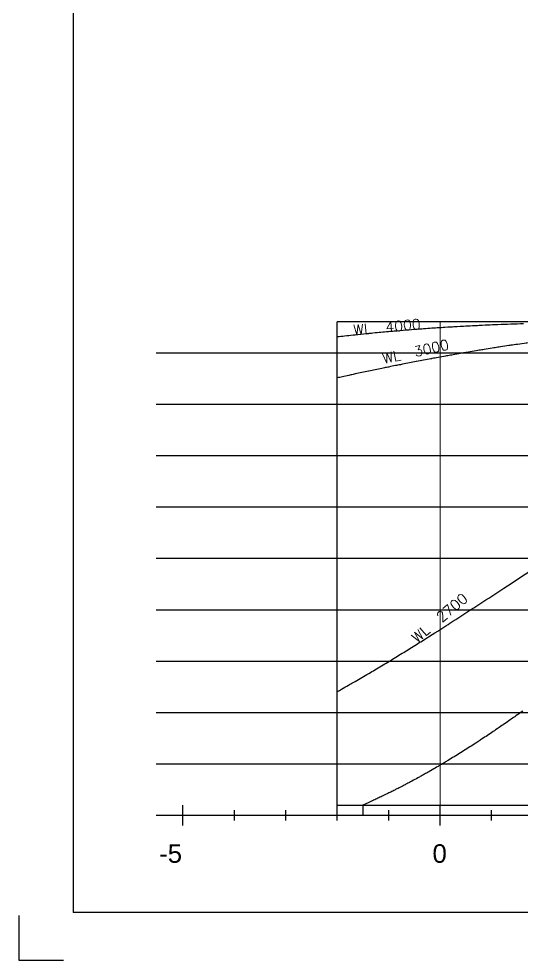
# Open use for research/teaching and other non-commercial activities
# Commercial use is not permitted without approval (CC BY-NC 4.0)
# Model space of a CAD drawing. Extents: x 11249 to 82946, y 15238 to 34763.
# Drawn here: x 11249 to 16141, y 15238 to 24394 of the extents above; entities that cross this region are included whole.
import ezdxf

# ---------------------------------------------------------------- set-up
doc = ezdxf.new("R2010")
doc.units = 0
doc.header["$LTSCALE"] = 250
doc.layers.get('0').update_dxf_attribs({"linetype": 'CONTINUOUS'})
for name, color, linetype, lineweight in [('00_Grid', 1, 'CONTINUOUS', 25), ('03_Lines_Buttocks', 7, 'CONTINUOUS', 25), ('03_Lines_Grid', 253, 'CONTINUOUS', 15), ('03_Lines_Waterlines', 7, 'CONTINUOUS', 25)]:
    doc.layers.add(name, color=color, linetype=linetype, lineweight=lineweight)
doc.layers.add('00_Text', color=7, linetype='CONTINUOUS')
doc.layers.add('S0CO1', color=1, linetype='CONTINUOUS')
doc.layers.add('Make2D$Annotation$S0CO1', color=1, linetype='CONTINUOUS', true_color=0xff0000)
doc.layers.add('Make2D$Visible$Curves$0', color=18, linetype='CONTINUOUS', true_color=0x000000)
doc.styles.add('Default', font='arial.ttf')
doc.styles.add('ROMANS', font='romans', dxfattribs={"height": 100})

msp = doc.modelspace()

# ---------------------------------------------------------------- linework, layer by layer
at = {"color": 2, "transparency": 33554687}
msp.add_lwpolyline([(11249.3, 15670.9), (11249.3, 15237.6), (11682.6, 15237.6)], dxfattribs=at)
at = {"layer": '03_Lines_Buttocks'}
msp.add_lwpolyline([(34093.7, 25413.4, 0.000024), (29093.7, 25240.3)], format="xyb", dxfattribs=at)
at = {"layer": '03_Lines_Grid'}
msp.add_line((15343.7, 21446.5), (15343.7, 16646.5), dxfattribs=at)
at = {"layer": '03_Lines_Grid', "linetype": 'ByBlock', "lineweight": -2}
for p, q in [((12584.8, 21146.5), (51068.5, 21146.5)), ((12584.8, 20646.5), (51068.5, 20646.5)), ((12584.8, 20146.5), (51068.5, 20146.5)), ((12584.8, 19646.5), (51068.5, 19646.5)), ((12584.8, 19146.5), (51068.5, 19146.5)), ((12584.8, 18646.5), (51068.5, 18646.5)), ((12584.8, 18146.5), (51068.5, 18146.5)), ((12584.8, 17646.5), (51068.5, 17646.5)), ((12584.8, 17146.5), (51068.5, 17146.5))]:
    msp.add_line(p, q, dxfattribs=at)
at = {"layer": '03_Lines_Waterlines'}
msp.add_line((14343.7, 16646.5), (14343.7, 21446.5), dxfattribs=at)
at = {"layer": '03_Lines_Waterlines', "color": 2}
msp.add_line((14343.7, 16746.5), (29093.7, 16746.5), dxfattribs=at)
at = {"layer": '03_Lines_Waterlines'}
for points in [[(38837.2, 21446.5), (34093.7, 21446.5, 0.000019), (29145.2, 21446.5)], [(40106.9, 21446.5), (34093.7, 21446.5, 0.000007), (29093.7, 21446.5), (14343.7, 21446.5)]]:
    msp.add_lwpolyline(points, format="xyb", dxfattribs=at)
for points in [[(34093.7, 21446.5), (29093.7, 21446.5), (14343.7, 21446.5)], [(16154.1, 21427.2), (16123.4, 21426.2), (16092.7, 21425.1), (16062.1, 21424.1), (16029.3, 21422.9), (15998.3, 21421.7), (15967.2, 21420.5), (15936.2, 21419.3), (15905.2, 21418.1), (15878, 21416.9), (15853.9, 21415.9), (15829.9, 21414.9), (15805.8, 21413.8), (15781.7, 21412.7), (15753.2, 21411.4), (15724.6, 21410), (15708.2, 21409.2), (15691.9, 21408.4), (15675.6, 21407.6), (15659.2, 21406.8), (15637.2, 21405.6), (15615.2, 21404.5), (15593.2, 21403.3), (15571.2, 21402.1), (15554.5, 21401.2), (15537.8, 21400.3), (15507.8, 21398.6), (15477.8, 21396.9), (15462.8, 21396), (15447.8, 21395.1), (15432.8, 21394.2), (15417.7, 21393.3), (15417.7, 21393.3), (15388.1, 21391.4), (15373.2, 21390.5), (15358.4, 21389.5), (15343.6, 21388.6), (15328.8, 21387.6), (15313.9, 21386.6), (15299.1, 21385.7), (15281.7, 21384.5), (15264.3, 21383.3), (15243.7, 21381.9), (15223.2, 21380.5), (15202.6, 21379), (15182.1, 21377.5), (15164.3, 21376.2), (15146.5, 21374.9), (15128.7, 21373.6), (15110.9, 21372.2), (15088.8, 21370.6), (15066.7, 21368.9), (15039.4, 21366.7), (15012.1, 21364.5), (14984.8, 21362.3), (14953.3, 21359.7), (14925.4, 21357.3), (14897.5, 21354.9), (14883.5, 21353.7), (14869.6, 21352.5), (14855.6, 21351.3), (14841.7, 21350), (14822.8, 21348.3), (14804, 21346.6), (14786, 21344.9), (14768.1, 21343.3), (14750.1, 21341.6), (14732.1, 21339.9), (14711.7, 21337.9), (14691.3, 21336), (14671, 21334), (14650.6, 21331.9), (14624.6, 21329.3), (14598.2, 21326.7), (14571.8, 21323.9), (14545.4, 21321.2), (14519.1, 21318.4), (14497.1, 21316.1), (14476.7, 21313.9), (14456.4, 21311.6), (14436, 21309.4), (14415.6, 21307.1), (14397.6, 21305.1), (14379.6, 21303.1), (14361.7, 21301), (14343.7, 21299)], [(14343.7, 17849.7), (14354.2, 17855.6), (14364.8, 17861.5), (14375.3, 17867.4), (14385.8, 17873.3), (14402.5, 17882.7), (14419.1, 17892.1), (14435.8, 17901.6), (14452.4, 17911), (14463.7, 17917.5), (14475, 17924), (14486.3, 17930.4), (14497.5, 17936.9), (14518.1, 17948.8), (14534.3, 17958.2), (14550.5, 17967.6), (14566.8, 17977), (14583, 17986.5), (14599, 17995.9), (14615.1, 18005.3), (14631.1, 18014.7), (14651.4, 18026.7), (14666.2, 18035.5), (14681.1, 18044.3), (14695.9, 18053.1), (14710.7, 18061.9), (14726.4, 18071.3), (14742.2, 18080.7), (14757.9, 18090.2), (14773.6, 18099.6), (14789.4, 18109.2), (14805.2, 18118.7), (14820.6, 18128), (14836, 18137.4), (14851.5, 18146.8), (14866.9, 18156.2), (14882.4, 18165.6), (14897.9, 18175.1), (14913.2, 18184.5), (14928.5, 18193.9), (14943.8, 18203.3), (14959.3, 18212.8), (14974.5, 18222.2), (14989.8, 18231.7), (15005, 18241.1), (15020.2, 18250.6), (15035.4, 18260), (15050.6, 18269.4), (15065.7, 18278.8), (15080.8, 18288.3), (15096.9, 18298.3), (15112.9, 18308.3), (15141.1, 18326), (15156.1, 18335.5), (15171.1, 18344.9), (15186, 18354.3), (15201, 18363.8), (15230.8, 18382.6), (15266.7, 18405.3), (15293.4, 18422.3), (15320, 18439.3), (15349.6, 18458.1), (15379.2, 18477), (15399.8, 18490.2), (15420.5, 18503.5), (15438.1, 18514.8), (15467.5, 18533.6), (15496.8, 18552.5), (15526.1, 18571.4), (15555.4, 18590.3), (15574.2, 18602.5), (15613.8, 18628), (15642.9, 18646.9), (15672.1, 18665.8), (15700, 18684), (15730.2, 18703.6), (15759.2, 18722.4), (15788.3, 18741.3), (15817.3, 18760.2), (15846.2, 18779.1), (15904.1, 18816.9), (15962, 18854.7), (16035.4, 18902.7), (16135.3, 18968), (16250.9, 19043.7)], [(16146.1, 17660.3), (16132.8, 17650.8), (16119.5, 17641.4), (16106.1, 17631.9), (16092.7, 17622.5), (16079.3, 17613.1), (16068.4, 17605.4), (16057.4, 17597.7), (16046.5, 17590), (16035.5, 17582.4), (16025.4, 17575.3), (16011.8, 17565.8), (15998.2, 17556.4), (15984.5, 17547), (15970.9, 17537.5), (15957.2, 17528.1), (15943.4, 17518.6), (15929.7, 17509.2), (15915.9, 17499.8), (15898.9, 17488.2), (15881.8, 17476.6), (15871, 17469.3), (15860.3, 17462), (15846.3, 17452.6), (15832.2, 17443.1), (15818.1, 17433.7), (15804.1, 17424.3), (15789.8, 17414.8), (15775.6, 17405.4), (15761.4, 17396), (15747.1, 17386.6), (15737.6, 17380.3), (15728, 17374), (15718.4, 17367.7), (15708.8, 17361.4), (15699.1, 17355.1), (15689.5, 17348.9), (15674.9, 17339.4), (15660.3, 17330), (15645.7, 17320.5), (15631, 17311.1), (15616.9, 17302.1), (15602.7, 17293.1), (15588.5, 17284), (15571.7, 17273.4), (15556.7, 17264), (15541.6, 17254.5), (15526.5, 17245.1), (15511.5, 17235.7), (15496.2, 17226.3), (15480.9, 17216.8), (15465.5, 17207.4), (15450.2, 17198), (15435.4, 17189), (15420.5, 17180), (15412.4, 17175.1), (15404.2, 17170.1), (15396, 17165.2), (15387.9, 17160.3), (15372, 17150.9), (15356.1, 17141.4), (15348.2, 17136.7), (15340.3, 17132), (15332.3, 17127.3), (15324.3, 17122.7), (15310, 17114.2), (15295.6, 17105.8), (15281.1, 17097.5), (15266.7, 17089.1), (15251.3, 17080.3), (15243, 17075.5), (15234.7, 17070.8), (15226.5, 17066.1), (15218.2, 17061.4), (15209.9, 17056.7), (15201.6, 17052), (15193.3, 17047.3), (15184.8, 17042.6), (15176.4, 17037.9), (15167.9, 17033.1), (15159.5, 17028.4), (15151, 17023.7), (15142.5, 17019), (15134, 17014.4), (15125.5, 17009.7), (15112.9, 17002.8), (15098.7, 16995), (15084.5, 16987.3), (15070.3, 16979.7), (15056.1, 16972), (15047.2, 16967.3), (15038.3, 16962.6), (15029.4, 16957.8), (15020.5, 16953.1), (15011.6, 16948.4), (15002.7, 16943.7), (14993.7, 16939.1), (14984.8, 16934.4), (14972, 16927.7), (14959.1, 16921.1), (14947.2, 16915), (14935.3, 16908.9), (14923.4, 16902.8), (14911.5, 16896.8), (14902.1, 16892), (14892.6, 16887.3), (14883.2, 16882.6), (14873.8, 16877.9), (14864.3, 16873.2), (14854.9, 16868.5), (14845.4, 16863.8), (14835.9, 16859.2), (14828.3, 16855.4), (14820.6, 16851.7), (14812.9, 16848), (14805.3, 16844.3), (14793.4, 16838.6), (14781.6, 16832.9), (14769.7, 16827.2), (14757.9, 16821.6), (14747.8, 16816.8), (14737.7, 16812.1), (14727.7, 16807.4), (14717.6, 16802.7), (14707.5, 16798), (14697.3, 16793.3), (14687.2, 16788.7), (14677.1, 16784), (14664.3, 16778.2), (14651.4, 16772.4), (14644.2, 16769.1), (14636.9, 16765.8), (14629.6, 16762.6), (14622.4, 16759.3), (14615.1, 16756.1), (14607.8, 16752.9), (14600.5, 16749.7), (14593.2, 16746.5), (14593.2, 16646.5)]]:
    msp.add_lwpolyline(points, dxfattribs=at)
msp.add_open_spline([(19574.7, 21446.5), (19567.4, 21446.5), (19560.1, 21446.5), (19552.9, 21446.5), (19529.1, 21446.4), (19505.2, 21446.4), (19481.4, 21446.3), (19454.4, 21446.2), (19427.4, 21446), (19400.4, 21445.8), (19395.9, 21445.8), (19391.3, 21445.8), (19386.8, 21445.7), (19354.9, 21445.5), (19323, 21445.2), (19291, 21444.8), (19276.6, 21444.7), (19262.2, 21444.5), (19247.8, 21444.3), (19229.9, 21444.1), (19212, 21443.9), (19194.1, 21443.6), (19161.4, 21443.2), (19128.7, 21442.7), (19096, 21442.1), (19095.7, 21442.1), (19095.4, 21442.1), (19095.1, 21442.1), (19062.4, 21441.5), (19029.6, 21440.9), (18996.9, 21440.3), (18978.7, 21439.9), (18960.5, 21439.5), (18942.3, 21439.1), (18927.1, 21438.8), (18912, 21438.5), (18896.8, 21438.1), (18863.2, 21437.4), (18829.5, 21436.5), (18795.8, 21435.7), (18793.7, 21435.6), (18791.6, 21435.6), (18789.5, 21435.5), (18757.6, 21434.7), (18725.8, 21433.8), (18694, 21432.9), (18674.8, 21432.3), (18655.7, 21431.8), (18636.6, 21431.2), (18621.5, 21430.7), (18606.4, 21430.3), (18591.4, 21429.8), (18556.9, 21428.7), (18522.5, 21427.6), (18488.1, 21426.4), (18486.6, 21426.3), (18485.1, 21426.3), (18483.6, 21426.2), (18450.4, 21425.1), (18417.3, 21423.8), (18384.2, 21422.6), (18366.3, 21421.9), (18348.4, 21421.2), (18330.6, 21420.5), (18313.6, 21419.8), (18296.7, 21419.2), (18279.7, 21418.5), (18245.7, 21417.1), (18211.6, 21415.6), (18177.5, 21414.1), (18176.6, 21414.1), (18175.8, 21414), (18174.9, 21414), (18139.9, 21412.4), (18104.8, 21410.8), (18069.8, 21409.1), (18054.7, 21408.4), (18039.5, 21407.6), (18024.4, 21406.9), (18004.4, 21405.9), (17984.4, 21404.9), (17964.5, 21403.9), (17933.4, 21402.3), (17902.3, 21400.6), (17871.2, 21398.9), (17867.2, 21398.7), (17863.1, 21398.4), (17859.1, 21398.2), (17823.9, 21396.3), (17788.8, 21394.2), (17753.7, 21392.1), (17741.8, 21391.4), (17729.9, 21390.7), (17718, 21390), (17694.9, 21388.6), (17671.7, 21387.1), (17648.5, 21385.7), (17620.6, 21383.9), (17592.7, 21382.1), (17564.8, 21380.2), (17557.8, 21379.7), (17550.7, 21379.2), (17543.6, 21378.7), (17508.8, 21376.4), (17474, 21373.9), (17439.2, 21371.4), (17430, 21370.7), (17420.8, 21370.1), (17411.6, 21369.4), (17386.1, 21367.5), (17360.7, 21365.6), (17335.3, 21363.6), (17309.6, 21361.6), (17284, 21359.6), (17258.3, 21357.5), (17249.6, 21356.8), (17240.8, 21356.1), (17232.1, 21355.4), (17198, 21352.6), (17163.9, 21349.7), (17129.7, 21346.8), (17121.5, 21346), (17113.3, 21345.3), (17105, 21344.6), (17079.5, 21342.3), (17053.9, 21340), (17028.4, 21337.7), (17002.8, 21335.3), (16977.3, 21332.9), (16951.7, 21330.5), (16943.9, 21329.7), (16936, 21329), (16928.2, 21328.2), (16895.2, 21325), (16862.2, 21321.7), (16829.3, 21318.3), (16819, 21317.3), (16808.7, 21316.2), (16798.4, 21315.1), (16776.2, 21312.8), (16754, 21310.4), (16731.7, 21308), (16702.8, 21304.9), (16673.9, 21301.7), (16645.1, 21298.5), (16641.9, 21298.1), (16638.8, 21297.8), (16635.7, 21297.4), (16604.2, 21293.8), (16572.8, 21290.2), (16541.3, 21286.5), (16524.8, 21284.5), (16508.2, 21282.5), (16491.7, 21280.5), (16477.3, 21278.7), (16463, 21277), (16448.6, 21275.2), (16418.3, 21271.4), (16388, 21267.6), (16357.7, 21263.6), (16351.2, 21262.8), (16344.8, 21262), (16338.3, 21261.1), (16315.1, 21258.1), (16291.8, 21255), (16268.6, 21251.8), (16240.7, 21248), (16212.8, 21244.2), (16184.9, 21240.3), (16183.7, 21240.1), (16182.5, 21239.9), (16181.3, 21239.8), (16152.8, 21235.8), (16124.4, 21231.7), (16095.9, 21227.5), (16074.4, 21224.4), (16053, 21221.2), (16031.5, 21218), (16025.1, 21217.1), (16018.7, 21216.1), (16012.3, 21215.1), (15985, 21211), (15957.7, 21206.9), (15930.4, 21202.6), (15913, 21199.9), (15895.5, 21197.2), (15878.1, 21194.4), (15868.8, 21193), (15859.5, 21191.5), (15850.2, 21190), (15823.9, 21185.8), (15797.6, 21181.6), (15771.4, 21177.3), (15755.8, 21174.8), (15740.2, 21172.2), (15724.7, 21169.6), (15714.4, 21167.9), (15704.2, 21166.2), (15694, 21164.5), (15668.6, 21160.3), (15643.3, 21156), (15617.9, 21151.7), (15602.4, 21149.1), (15586.8, 21146.4), (15571.2, 21143.7), (15561.8, 21142.1), (15552.4, 21140.5), (15543, 21138.8), (15518.4, 21134.6), (15493.8, 21130.3), (15469.2, 21125.9), (15452.1, 21122.9), (15434.9, 21119.8), (15417.8, 21116.8), (15410.7, 21115.5), (15403.5, 21114.2), (15396.4, 21112.9), (15372.5, 21108.6), (15348.5, 21104.3), (15324.6, 21099.9), (15304.5, 21096.2), (15284.4, 21092.5), (15264.4, 21088.8), (15260.8, 21088.1), (15257.2, 21087.4), (15253.7, 21086.8), (15230.3, 21082.4), (15206.9, 21078), (15183.6, 21073.6), (15160.5, 21069.3), (15137.4, 21064.9), (15114.3, 21060.4), (15113.2, 21060.2), (15112, 21060), (15110.9, 21059.8), (15089.2, 21055.6), (15067.4, 21051.4), (15045.7, 21047.2), (15023.1, 21042.8), (15000.5, 21038.3), (14977.8, 21033.9), (14971.1, 21032.5), (14964.3, 21031.2), (14957.5, 21029.8), (14941.9, 21026.7), (14926.2, 21023.6), (14910.6, 21020.5), (14888.4, 21016.1), (14866.2, 21011.6), (14844, 21007.1), (14830.7, 21004.4), (14817.4, 21001.7), (14804.1, 20998.9), (14795.4, 20997.2), (14786.7, 20995.4), (14778.1, 20993.6), (14756.2, 20989.1), (14734.4, 20984.6), (14712.6, 20980.1), (14692, 20975.8), (14671.3, 20971.5), (14650.6, 20967.1), (14649.7, 20966.9), (14648.7, 20966.7), (14647.8, 20966.5), (14626.3, 20962), (14604.9, 20957.5), (14583.4, 20952.9), (14562.2, 20948.4), (14540.9, 20943.8), (14519.6, 20939.3), (14512.1, 20937.6), (14504.6, 20936), (14497.2, 20934.4), (14483.5, 20931.5), (14469.9, 20928.5), (14456.3, 20925.5), (14435.4, 20921), (14414.4, 20916.4), (14393.5, 20911.8), (14376.9, 20908.1), (14360.3, 20904.4), (14343.7, 20900.7)], degree=3, knots=[20463.886338, 20463.886338, 20463.886338, 20463.886338, 20485.707429, 20485.707429, 20485.707429, 20557.141315, 20557.141315, 20557.141315, 20638.22042, 20638.22042, 20638.22042, 20651.737115, 20651.737115, 20651.737115, 20747.549049, 20747.549049, 20747.549049, 20790.829268, 20790.829268, 20790.829268, 20844.519033, 20844.519033, 20844.519033, 20942.591087, 20942.591087, 20942.591087, 20943.531964, 20943.531964, 20943.531964, 21041.710222, 21041.710222, 21041.710222, 21096.326029, 21096.326029, 21096.326029, 21141.817495, 21141.817495, 21141.817495, 21242.845861, 21242.845861, 21242.845861, 21249.208831, 21249.208831, 21249.208831, 21344.726152, 21344.726152, 21344.726152, 21402.177315, 21402.177315, 21402.177315, 21447.387259, 21447.387259, 21447.387259, 21550.748083, 21550.748083, 21550.748083, 21555.227601, 21555.227601, 21555.227601, 21654.722088, 21654.722088, 21654.722088, 21708.356799, 21708.356799, 21708.356799, 21759.218559, 21759.218559, 21759.218559, 21861.563386, 21861.563386, 21861.563386, 21864.139139, 21864.139139, 21864.139139, 21969.380889, 21969.380889, 21969.380889, 22014.84714, 22014.84714, 22014.84714, 22074.835862, 22074.835862, 22074.835862, 22168.209358, 22168.209358, 22168.209358, 22180.389904, 22180.389904, 22180.389904, 22285.924499, 22285.924499, 22285.924499, 22321.652829, 22321.652829, 22321.652829, 22391.317341, 22391.317341, 22391.317341, 22475.18204, 22475.18204, 22475.18204, 22496.439053, 22496.439053, 22496.439053, 22601.158543, 22601.158543, 22601.158543, 22628.8032, 22628.8032, 22628.8032, 22705.343507, 22705.343507, 22705.343507, 22782.524457, 22782.524457, 22782.524457, 22808.853778, 22808.853778, 22808.853778, 22911.549942, 22911.549942, 22911.549942, 22936.3558, 22936.3558, 22936.3558, 23013.295259, 23013.295259, 23013.295259, 23090.309292, 23090.309292, 23090.309292, 23113.949933, 23113.949933, 23113.949933, 23213.379592, 23213.379592, 23213.379592, 23244.398989, 23244.398989, 23244.398989, 23311.458246, 23311.458246, 23311.458246, 23398.640645, 23398.640645, 23398.640645, 23408.069549, 23408.069549, 23408.069549, 23503.109438, 23503.109438, 23503.109438, 23553.050755, 23553.050755, 23553.050755, 23596.489869, 23596.489869, 23596.489869, 23688.145303, 23688.145303, 23688.145303, 23707.647603, 23707.647603, 23707.647603, 23778.026555, 23778.026555, 23778.026555, 23862.451348, 23862.451348, 23862.451348, 23866.106922, 23866.106922, 23866.106922, 23952.399409, 23952.399409, 23952.399409, 24017.472665, 24017.472665, 24017.472665, 24036.932715, 24036.932715, 24036.932715, 24119.759968, 24119.759968, 24119.759968, 24172.707081, 24172.707081, 24172.707081, 24200.998358, 24200.998358, 24200.998358, 24280.773419, 24280.773419, 24280.773419, 24328.134482, 24328.134482, 24328.134482, 24359.198297, 24359.198297, 24359.198297, 24436.367838, 24436.367838, 24436.367838, 24483.738557, 24483.738557, 24483.738557, 24512.373505, 24512.373505, 24512.373505, 24587.30344, 24587.30344, 24587.30344, 24639.523469, 24639.523469, 24639.523469, 24661.231862, 24661.231862, 24661.231862, 24734.227381, 24734.227381, 24734.227381, 24795.48953, 24795.48953, 24795.48953, 24806.354591, 24806.354591, 24806.354591, 24877.668524, 24877.668524, 24877.668524, 24948.220343, 24948.220343, 24948.220343, 24951.636364, 24951.636364, 24951.636364, 25018.058569, 25018.058569, 25018.058569, 25087.22355, 25087.22355, 25087.22355, 25107.966367, 25107.966367, 25107.966367, 25155.751543, 25155.751543, 25155.751543, 25223.676527, 25223.676527, 25223.676527, 25264.483256, 25264.483256, 25264.483256, 25291.025969, 25291.025969, 25291.025969, 25357.823731, 25357.823731, 25357.823731, 25421.193022, 25421.193022, 25421.193022, 25424.091964, 25424.091964, 25424.091964, 25489.848953, 25489.848953, 25489.848953, 25555.109831, 25555.109831, 25555.109831, 25578.103231, 25578.103231, 25578.103231, 25619.887001, 25619.887001, 25619.887001, 25684.18205, 25684.18205, 25684.18205, 25735.224183, 25735.224183, 25735.224183, 25735.224183], dxfattribs=at)
at = {"layer": 'Make2D$Visible$Curves$0', "color": 0, "linetype": 'ByBlock', "lineweight": -2}
for p, q in [((12843.7, 16546.5), (12843.7, 16746.5)), ((13343.7, 16596.5), (13343.7, 16696.5)), ((13843.7, 16596.5), (13843.7, 16696.5)), ((14343.7, 16596.5), (14343.7, 16696.5)), ((14843.7, 16596.5), (14843.7, 16696.5)), ((15343.7, 16546.5), (15343.7, 16746.5)), ((15843.7, 16596.5), (15843.7, 16696.5)), ((12584.8, 16646.5), (50512.8, 16646.5))]:
    msp.add_line(p, q, dxfattribs=at)
at = {"layer": 'S0CO1', "color": 6}
for p in [(11773.8, 34243.8), (82427.2, 15702.1)]:
    msp.add_line(p, (11777.6, 15702.1), dxfattribs=at)

# ---------------------------------------------------------------- texts
at = {"layer": '00_Grid', "insert": (15269.2, 16182.2), "char_height": 180, "width": 616.304, "attachment_point": 7, "style": 'Default'}
msp.add_mtext('0', dxfattribs=at)
at = {"layer": '00_Text', "style": 'ROMANS'}
for s, rotation, p in [('WL  4000', 5.20287, (14505.1, 21316.9)), ('WL  3000', 12.54764, (14797, 21037.1)), ('WL  2700', 39.95426, (15118.9, 18317.4))]:
    msp.add_text(s, height=100, rotation=rotation, dxfattribs=at).set_placement(p)
at = {"layer": 'Make2D$Annotation$S0CO1', "insert": (12612.4, 16182.2), "char_height": 180, "width": 786.522, "attachment_point": 7, "style": 'Default'}
msp.add_mtext('-5', dxfattribs=at)

doc.saveas('drawing.dxf')
